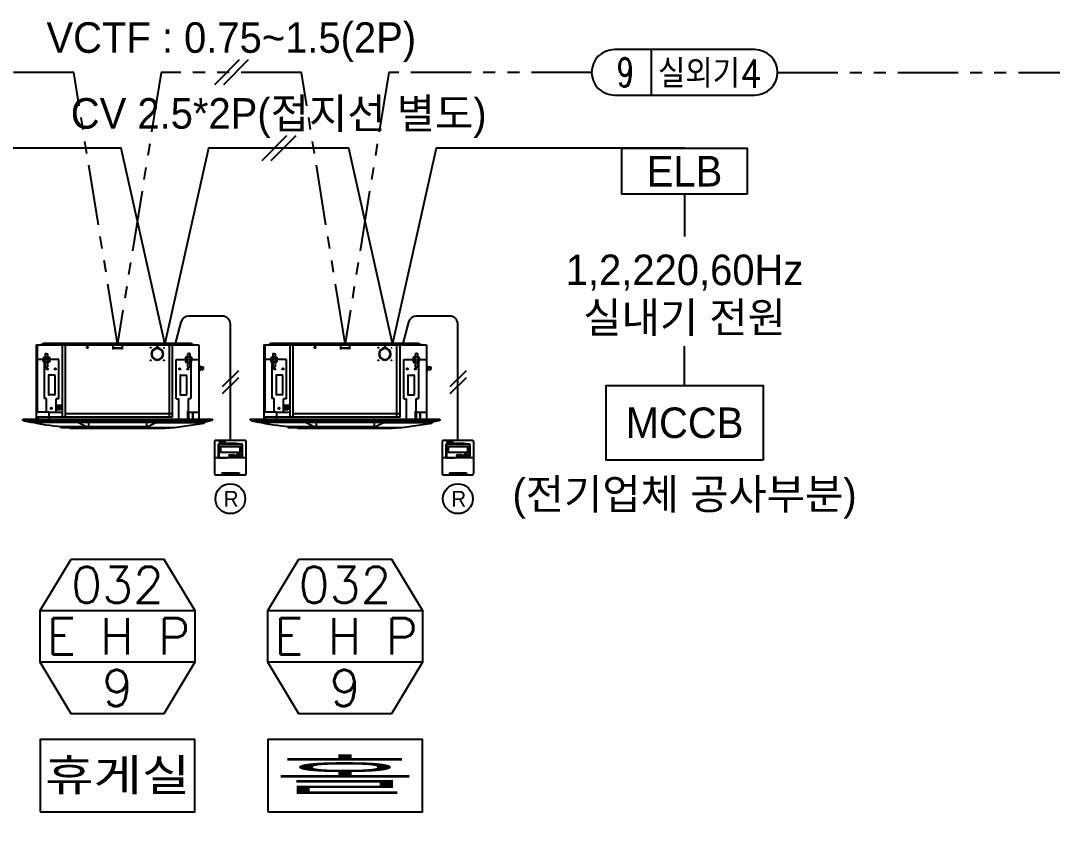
# Model space of a CAD drawing. Header units: millimetres. Extents: x -56261 to 196039, y 9480 to 100001.
# Drawn here: x -1197 to 4243, y 57790 to 62118 of the extents above; entities that cross this region are included whole.
import ezdxf
from ezdxf.enums import TextEntityAlignment as Align
from ezdxf.lldxf.tags import DXFTag

# ---------------------------------------------------------------- set-up
doc = ezdxf.new("R2010")
doc.units = ezdxf.units.MM
doc.linetypes.add('PHANTOM', pattern=[25, 20, -1, 1, -1, 1, -1])
doc.linetypes.add('PHANTOM2', pattern=[31.75, 15.875, -3.175, 3.175, -3.175, 3.175, -3.175])
for name, color, linetype in [('DVM_INDOOR', 7, 'Continuous'), ('DVM_INOUT_MARK', 2, 'Continuous'), ('DVM_INOUT_NAME', 7, 'Continuous'), ('DVM_REPORT', 7, 'Continuous'), ('SS-TEXT', 7, 'Continuous'), ('SS-유선리모컨', 171, 'Continuous'), ('SS-전원선', 30, 'CENTER2'), ('SS-제어선', 61, 'PHANTOM'), ('SS-통신선', 181, 'CENTER2')]:
    doc.layers.add(name, color=color, linetype=linetype)
doc.styles.add('DVM_DEFAULT', font='romans.shx', dxfattribs={"bigfont": 'whgtxt.shx'})
doc.styles.add('삼성전자', font='')
doc.styles.get('삼성전자').set_extended_font_data('Gulim')
tags = doc.linetypes.add('CENTER2', pattern=[28.575, 19.05, -3.175, 3.175, -3.175]).pattern_tags.tags
tags[10:11] = [DXFTag(74, 4), DXFTag(75, 0), DXFTag(340, '0'), DXFTag(46, 1.0), DXFTag(50, 0.0), DXFTag(44, 0.0), DXFTag(45, 0.0)]
tags[8:9] = [DXFTag(74, 4), DXFTag(75, 0), DXFTag(340, '0'), DXFTag(46, 1.0), DXFTag(50, 0.0), DXFTag(44, 0.0), DXFTag(45, 0.0)]
tags[6:7] = [DXFTag(74, 4), DXFTag(75, 0), DXFTag(340, '0'), DXFTag(46, 1.0), DXFTag(50, 0.0), DXFTag(44, 0.0), DXFTag(45, 0.0)]
tags[4:5] = [DXFTag(74, 4), DXFTag(75, 0), DXFTag(340, '0'), DXFTag(46, 1.0), DXFTag(50, 0.0), DXFTag(44, 0.0), DXFTag(45, 0.0)]

# ---------------------------------------------------------------- blocks, each defined once
blk = doc.blocks.new('ID_C_M4_S_F')
at = {"layer": 'DVM_INDOOR', "color": 0}
for p, q in [((-287.5, -4.2), (287.5, -4.2)), ((-287.5, -4.2), (-287.5, -267.9)), ((-284.5, -4.2), (-284.5, -242.2)), ((-261, 0), (-269.9, -4.2)), ((261, 0), (-261, 0)), ((-255.6, -35.6), (-255.6, -47.9)), ((-255.6, -35.6), (-252.4, -35.6)), ((-252.4, -35.6), (-247.6, -36)), ((-247.6, -36), (-247.6, -47.9)), ((-194.6, -259.9), (-194.6, -4.2)), ((-183.6, -259.9), (-183.6, -4.2)), ((-16.1, -4.2), (-16.1, -20.3)), ((16, -16.5), (-16.1, -16.5)), ((16, -17.5), (-16.1, -17.5)), ((-16.1, -20.3), (-13.3, -17.5)), ((16, -20.3), (13.2, -17.5)), ((16, -4.2), (16, -20.3)), ((119.3, -36.5), (121.3, -36.5)), ((140.3, -17.5), (140.3, -15.5)), ((141.3, -17.5), (141.3, -15.5)), ((160.2, -36.5), (162.2, -36.5)), ((183.6, -259.9), (183.6, -4.2)), ((194.6, -259.9), (194.6, -4.2)), ((252.4, -35.6), (247.6, -36)), ((247.6, -36), (247.6, -47.9)), ((255.6, -35.6), (252.4, -35.6)), ((255.6, -35.6), (255.6, -47.9)), ((261, 0), (269.9, -4.2)), ((287.5, -4.2), (287.5, -267.9)), ((-207.7, -55.9), (-283.9, -55.9)), ((-262.1, -47.9), (-241.1, -47.9)), ((-262.1, -47.9), (-262.1, -55.9)), ((-241.1, -57.5), (-262.1, -57.5)), ((-262.1, -65.5), (-262.1, -57.5)), ((-241.1, -65.5), (-262.1, -65.5)), ((-259.7, -65.5), (-259.7, -194.1)), ((-256.8, -47.9), (-256.8, -55.9)), ((-256.8, -65.5), (-256.8, -57.5)), ((-255.6, -65.5), (-255.6, -81.9)), ((-247.6, -65.5), (-247.6, -81.9)), ((-246.4, -47.9), (-246.4, -55.9)), ((-246.4, -57.5), (-246.4, -65.5)), ((-241.1, -47.9), (-241.1, -55.9)), ((-241.1, -57.5), (-241.1, -65.5)), ((-207.7, -195.7), (-207.7, -55.9)), ((119.3, -37.5), (121.3, -37.5)), ((140.3, -58.4), (140.3, -56.4)), ((141.3, -58.4), (141.3, -56.4)), ((160.2, -37.5), (162.2, -37.5)), ((207.7, -55.9), (287.5, -55.9)), ((207.7, -195.7), (207.7, -55.9)), ((262.1, -47.9), (241.1, -47.9)), ((241.1, -47.9), (241.1, -55.9)), ((241.1, -57.5), (241.1, -65.5)), ((241.1, -65.5), (262.1, -65.5)), ((246.4, -47.9), (246.4, -55.9)), ((246.4, -57.5), (246.4, -65.5)), ((247.6, -65.5), (247.6, -81.9)), ((255.6, -65.5), (255.6, -81.9)), ((256.8, -47.9), (256.8, -55.9)), ((256.8, -65.5), (256.8, -57.5)), ((259.7, -65.5), (259.7, -194.1)), ((262.1, -47.9), (262.1, -55.9)), ((262.1, -65.5), (262.1, -57.5)), ((287.5, -76.1), (289.5, -76.1)), ((287.5, -97.7), (289.5, -97.7)), ((289.5, -76.1), (289.5, -97.7)), ((289.5, -81.1), (291.5, -81.1)), ((289.5, -92.7), (291.5, -92.7)), ((291.5, -81.1), (292.5, -82.1)), ((291.5, -81.1), (291.5, -92.7)), ((291.5, -92.7), (292.5, -91.8)), ((292.5, -82.1), (292.5, -91.8)), ((292.5, -83.1), (293.9, -83.1)), ((292.5, -90.8), (293.9, -90.8)), ((293.9, -82.1), (302.8, -82.1)), ((293.9, -82.1), (293.9, -91.8)), ((293.9, -91.8), (302.8, -91.8)), ((294.6, -82.1), (294.6, -91.8)), ((302.8, -82.1), (302.8, -91.8)), ((-244, -112.6), (-244, -180.5)), ((-222.4, -112.1), (-243.5, -112.1)), ((-221.9, -112.6), (-221.9, -180.5)), ((221.9, -112.6), (221.9, -180.5)), ((222.4, -112.1), (243.5, -112.1)), ((244, -112.6), (244, -180.5)), ((-222.4, -181), (-243.5, -181)), ((222.4, -181), (243.5, -181)), ((-251.4, -194.1), (-259.7, -194.1)), ((-251.4, -242.2), (-251.4, -194.1)), ((-207.7, -195.7), (-217.5, -195.7)), ((-217.5, -244.2), (-217.5, -195.7)), ((-198.7, -218.9), (-217.5, -218.9)), ((-198.7, -218.9), (-198.7, -234.9)), ((207.7, -195.7), (217.5, -195.7)), ((217.5, -267.9), (217.5, -195.7)), ((251.4, -242.2), (251.4, -194.1)), ((251.4, -194.1), (259.7, -194.1)), ((-243.1, -242.2), (-287.5, -242.2)), ((-243.1, -242.2), (-243.1, -267.9)), ((-194.6, -244.2), (-243.1, -244.2)), ((-202.7, -222.9), (-217.5, -222.9)), ((-217.5, -222.9), (-202.7, -234.9)), ((-217.5, -234.9), (-202.7, -222.9)), ((-202.7, -234.9), (-217.5, -234.9)), ((-202.7, -234.9), (-202.7, -222.9)), ((194.6, -248.7), (-183.6, -248.7)), ((248, -239.6), (248, -267.9)), ((248, -239.6), (251.4, -239.6)), ((251.4, -239.6), (251.4, -267.9)), ((251.4, -242.2), (287.5, -242.2)), ((266.1, -267.9), (266.1, -242.2)), ((267.1, -267.9), (267.1, -242.2)), ((-335.5, -269.1), (-335.5, -267.9)), ((-335.5, -267.9), (335.5, -267.9)), ((-333.6, -271.6), (-335.5, -269.1)), ((-333.6, -271.6), (-308.7, -277.6)), ((-332.7, -269.9), (-332.7, -267.9)), ((-332.7, -269.9), (-330.8, -272.3)), ((332.7, -271.8), (-332.7, -271.8)), ((-308.7, -276.6), (-308.7, -277.6)), ((-305.1, -277.4), (309.7, -277.4)), ((-282.7, -259.9), (-282.7, -267.9)), ((194.6, -259.9), (-282.7, -259.9)), ((-140.6, -277.4), (-109.7, -293.4)), ((-102.7, -277.4), (-102.7, -290.4)), ((102.7, -277.4), (102.7, -290.4)), ((140.6, -277.4), (109.7, -293.4)), ((307.9, -280.4), (134.7, -280.4)), ((202.2, -297), (306.7, -281.1)), ((308.7, -278.6), (306.7, -281.1)), ((308.7, -277.4), (308.7, -278.6)), ((333.6, -271.6), (309.7, -277.4)), ((335.5, -269.1), (333.6, -271.6)), ((335.5, -267.9), (335.5, -269.1)), ((-202.2, -293), (-202.2, -297)), ((-202.2, -297), (202.2, -297)), ((-168.2, -299.2), (-202.2, -297)), ((-197.7, -293.4), (109.7, -293.4)), ((-168.2, -299.2), (168.2, -299.2)), ((-109.7, -293.4), (-109.7, -295.5)), ((109.7, -293.4), (109.7, -295.5)), ((168.2, -299.2), (202.2, -297))]:
    blk.add_line(p, q, dxfattribs=at)
for centre, radius in [((-106.5, -13.2), 2.5), ((117.3, -14.4), 0.564), ((140.8, -9.8), 0.564), ((164.2, -15), 0.564), ((117.3, -59), 0.564), ((164.2, -59), 0.564), ((-248.8, -89.6), 2.5), ((-220.1, -89.6), 2.5), ((220.1, -89.6), 2.5), ((248.8, -89.6), 2.5), ((-234.4, -229), 2.5)]:
    blk.add_circle(centre, radius, dxfattribs=at)
for centre, radius, start, end in [((140.8, -37), 21.4, 91.3361, 178.6639), ((140.8, -37), 19.4, 91.4735, 178.5265), ((140.8, -37), 21.4, 1.3361, 88.6639), ((140.8, -37), 19.4, 1.4735, 88.5265), ((140.8, -37), 21.4, 181.3361, 268.6639), ((140.8, -37), 19.4, 181.4735, 268.5265), ((140.8, -37), 21.4, 271.3361, 358.6639), ((140.8, -37), 19.4, 271.4735, 358.5265), ((-251.6, -78.8), 5.1, 218.3262, 321.6738), ((251.6, -78.8), 5.1, 218.3262, 321.6738), ((-243.5, -112.6), 0.5, 90, 180), ((-222.4, -112.6), 0.5, 0, 90), ((222.4, -112.6), 0.5, 90, 180), ((243.5, -112.6), 0.5, 0, 90), ((-243.5, -180.5), 0.5, 180, 270), ((-222.4, -180.5), 0.5, 270, 0), ((222.4, -180.5), 0.5, 180, 270), ((243.5, -180.5), 0.5, 270, 0), ((-134.2, 500.1), 796, 257.3418, 265.4304), ((-105.7, -290.4), 3, 270, 0), ((105.7, -290.4), 3, 180, 270), ((-111.2, -295.5), 1.5, 270, 0), ((111.2, -295.5), 1.5, 180, 270)]:
    blk.add_arc(centre, radius, start, end, dxfattribs=at)
blk = doc.blocks.new('A$C22D56F7C')
at = {"layer": 'SS-유선리모컨'}
h = blk.add_hatch(color=256, dxfattribs=at)
h.paths.add_polyline_path([(584, 134), (582, 135), (578, 124), (575, 135), (573, 134), (578, 119)])
h.paths.add_polyline_path([(607, 135), (601, 120), (603, 119), (607, 129), (610, 119), (612, 120)])
h.paths.add_polyline_path([(652, 133, 1), (662, 133, 1)])
h.paths.add_polyline_path([(654, 132), (657, 132), (657, 134), (654, 134, -5.760339)], flags=16)
h.paths.add_polyline_path([(673, 129), (672, 127, -3.320634), (666, 127), (665, 129, 3.320634)])
for p, q in [((575, 135), (573, 134)), ((578, 119), (573, 134)), ((578, 124), (575, 135)), ((578, 124), (582, 135)), ((578, 119), (584, 134)), ((582, 135), (584, 134)), ((607, 135), (601, 120)), ((603, 119), (601, 120)), ((607, 129), (603, 119)), ((607, 135), (612, 120)), ((607, 129), (610, 119)), ((610, 119), (612, 120)), ((657, 134), (654, 134)), ((657, 132), (654, 132)), ((657, 134), (657, 132)), ((666, 127), (665, 129)), ((672, 127), (673, 129)), ((413, 105), (745, 105)), ((489, -54), (670, -54)), ((489, -54), (489, -76)), ((670, -54), (670, -76))]:
    blk.add_line(p, q, dxfattribs=at)
for points in [[(428, -76), (730, -76, 0.414214), (745, -61), (745, 271, 0.414214), (730, 286), (428, 286, 0.414214), (413, 271), (413, -61, 0.414214)], [(482, 223), (677, 223, -0.414214), (680, 220), (680, 160, -0.414214), (677, 157), (482, 157, -0.414214), (479, 160), (479, 220, -0.414214)]]:
    blk.add_lwpolyline(points, format="xyb", close=True, dxfattribs=at)
for points in [[(706, 105), (706, 238, 0.414214), (697, 247), (461, 247, 0.414214), (452, 238), (452, 105)], [(700, 105), (700, 235, 0.414214), (694, 241), (465, 241, 0.414214), (458, 235), (458, 105)]]:
    blk.add_lwpolyline(points, format="xyb", dxfattribs=at)
blk.add_lwpolyline([(458, 105), (535, 105), (535, 99), (458, 99)], close=True, dxfattribs=at)
for centre, radius in [((462, 284), 1.99), ((463, 280), 1.99), ((464, 275), 1.99), ((466, 271), 1.99), ((469, 267), 1.99), ((472, 263), 1.99), ((473, 284), 1.99), ((474, 279), 1.99), ((476, 260), 1.99), ((477, 275), 1.99), ((480, 272), 1.99), ((480, 258), 1.99), ((484, 269), 1.99), ((485, 284), 1.99), ((485, 256), 1.99), ((486, 280), 1.99), ((488, 267), 1.99), ((490, 278), 1.99), ((490, 256), 1.99), ((493, 266), 1.99), ((494, 256), 1.99), ((495, 278), 1.99), ((498, 281), 1.99), ((498, 267), 1.99), ((500, 257), 1.99), ((501, 284), 1.99), ((502, 269), 1.99), ((504, 259), 1.99), ((506, 271), 1.99), ((509, 275), 1.99), ((509, 261), 1.99), ((511, 279), 1.99), ((512, 284), 1.99), ((513, 264), 1.99), ((517, 267), 1.99), ((519, 271), 1.99), ((521, 275), 1.99), ((523, 284), 1.99), ((523, 280), 1.99), ((578, 127), 11.5), ((607, 127), 11.5), ((634, 127), 3.99), ((664, 127), 17.7), ((657, 133), 5.24)]:
    blk.add_circle(centre, radius, dxfattribs=at)
at = {"layer": 'SS-유선리모컨', "color": 6}
blk.add_circle((579, -327), 157, dxfattribs=at)
at = {"layer": 'SS-유선리모컨'}
for centre, radius, start, end in [((579, -777), 1030, 83.3258, 96.5582), ((657, 133), 3.13, 199.6969, 160.3031), ((669, 122), 7.88, 123.5191, 56.4809), ((669, 122), 5.77, 123.5191, 56.4809)]:
    blk.add_arc(centre, radius, start, end, dxfattribs=at)
at = {"layer": 'SS-통신선', "color": 1, "linetype": 'ByBlock'}
for p, q in [((664, 1017), (494, 847)), ((664, 944), (494, 774))]:
    blk.add_line(p, q, dxfattribs=at)
at = {"layer": 'SS-통신선', "ltscale": 20}
blk.add_lwpolyline([(579, 286), (579, 1505, 0.414214), (494, 1591), (143, 1591, 0.339454), (60, 1527), (0, 1302)], format="xyb", dxfattribs=at)
at = {"layer": 'SS-유선리모컨', "color": 6, "linetype": 'ByBlock', "style": '삼성전자'}
blk.add_text('R', height=165, dxfattribs=at).set_placement((587, -327), align=Align.MIDDLE_CENTER)

msp = doc.modelspace()

# ---------------------------------------------------------------- linework, layer by layer
at = {"layer": 'DVM_INOUT_MARK', "color": 2}
for p, q in [((-1093.9, 59007), (-278.4, 59007)), ((106.1, 59007), (921.6, 59007)), ((-278.4, 58735.2), (-1093.9, 58735.2)), ((921.6, 58735.2), (106.1, 58735.2))]:
    msp.add_line(p, q, dxfattribs=at)
for points in [[(-930.8, 59278.9), (-441.5, 59278.9), (-278.4, 59007), (-278.4, 58735.2), (-441.5, 58463.4), (-930.8, 58463.4), (-1093.9, 58735.2), (-1093.9, 59007), (-930.8, 59278.9)], [(269.2, 59278.9), (758.5, 59278.9), (921.6, 59007), (921.6, 58735.2), (758.5, 58463.4), (269.2, 58463.4), (106.1, 58735.2), (106.1, 59007), (269.2, 59278.9)]]:
    msp.add_lwpolyline(points, dxfattribs=at)
at = {"layer": 'DVM_INOUT_NAME'}
for points in [[(-1093.9, 57946.9), (-278.4, 57946.9), (-278.4, 58327.5), (-1093.9, 58327.5)], [(106.1, 57946.9), (921.6, 57946.9), (921.6, 58327.5), (106.1, 58327.5)]]:
    msp.add_lwpolyline(points, close=True, dxfattribs=at)
at = {"layer": 'DVM_REPORT', "color": 4}
msp.add_line((2127.2, 61964.9), (2127.2, 61724.9), dxfattribs=at)
msp.add_lwpolyline([(2673.8, 61964.9), (1933.8, 61964.9, 1), (1933.8, 61724.9), (2673.8, 61724.9, 1)], format="xyb", close=True, dxfattribs=at)
at = {"layer": 'SS-전원선', "color": 1, "linetype": 'ByBlock'}
for p, q in [((205.5, 61510.5), (74.4, 61379.3)), ((253.2, 61510.5), (122.1, 61379.3))]:
    msp.add_line(p, q, dxfattribs=at)
at = {"layer": 'SS-전원선', "ltscale": 20}
for points in [[(2303.8, 61444.9), (994.3, 61444.9), (763.8, 60414.9), (533.3, 61444.9), (-205.7, 61444.9), (-436.2, 60414.9), (-666.7, 61444.9), (-1405.7, 61444.9), (-1636.2, 60414.9), (-1866.7, 61444.9), (-2605.7, 61444.9), (-2836.2, 60414.9), (-3066.7, 61444.9), (-3805.7, 61444.9), (-4036.2, 60414.9), (-4266.7, 61444.9), (-5005.7, 61444.9), (-5236.2, 60414.9), (-5466.7, 61444.9), (-6205.7, 61444.9), (-6436.2, 60414.9), (-6666.7, 61444.9), (-7405.7, 61444.9), (-7636.2, 60414.9)], [(2303.8, 61202.3), (2303.8, 60979.1)], [(2303.8, 60193.9), (2303.8, 60400.9)]]:
    msp.add_lwpolyline(points, dxfattribs=at)
at = {"layer": 'SS-전원선', "linetype": 'ByBlock', "ltscale": 20}
for points in [[(2634.6, 61202.3), (1973.1, 61202.3), (1973.1, 61444.9), (2634.6, 61444.9)], [(2717.6, 59801), (1890, 59801), (1890, 60193.9), (2717.6, 60193.9)]]:
    msp.add_lwpolyline(points, close=True, dxfattribs=at)
at = {"layer": 'SS-제어선', "color": 1, "linetype": 'ByBlock'}
for p, q in [((-44.5, 61910.5), (-175.6, 61779.3)), ((3.2, 61910.5), (-127.9, 61779.3))]:
    msp.add_line(p, q, dxfattribs=at)
at = {"layer": 'SS-제어선', "linetype": 'PHANTOM2', "ltscale": 20}
for points in [[(1813.8, 61844.9), (744.3, 61844.9), (513.8, 60414.9), (283.3, 61844.9), (-455.7, 61844.9), (-686.2, 60414.9), (-916.7, 61844.9), (-1655.7, 61844.9), (-1886.2, 60414.9), (-2116.7, 61844.9), (-2855.7, 61844.9), (-3086.2, 60414.9), (-3316.7, 61844.9), (-4055.7, 61844.9), (-4286.2, 60414.9), (-4516.7, 61844.9), (-5255.7, 61844.9), (-5486.2, 60414.9), (-5716.7, 61844.9), (-6455.7, 61844.9), (-6686.2, 60414.9), (-6916.7, 61844.9), (-7655.7, 61844.9), (-7886.2, 60414.9)], [(2793.8, 61844.9), (5295.8, 61844.9), (5295.8, 54402.7), (6274.6, 54402.7)]]:
    msp.add_lwpolyline(points, dxfattribs=at)

# ---------------------------------------------------------------- block references
at = {"layer": 'DVM_REPORT', "color": 4, "xscale": 1.490312965722802, "yscale": 1.490312965722802, "zscale": 1.490312965722802}
for p in [(-686.2, 60414.9), (513.8, 60414.9)]:
    msp.add_blockref('ID_C_M4_S_F', p, dxfattribs=at)
at = {"layer": 'SS-통신선', "xscale": 0.5019428514109086, "yscale": 0.5019428514109086, "zscale": 0.5019428514109086}
for p in [(-381.9, 59761.2), (818.1, 59761.2)]:
    msp.add_blockref('A$C22D56F7C', p, dxfattribs=at)

# ---------------------------------------------------------------- texts
at = {"layer": 'DVM_INOUT_MARK', "color": 2, "style": 'DVM_DEFAULT'}
for s, height, p in [('032', 190.29, (-686.2, 59143)), ('032', 190.29, (513.8, 59143)), ('9', 190.3, (-686.2, 58599.3)), ('9', 190.3, (513.8, 58599.3))]:
    msp.add_text(s, height=height, dxfattribs=at).set_placement(p, align=Align.MIDDLE_CENTER)
at = {"layer": 'DVM_INOUT_MARK', "color": 2, "style": 'DVM_DEFAULT', "width": 0.967867}
for p, p2 in [((-1059.2, 58776.1), (-303.8, 58776.1)), ((140.8, 58776.1), (896.2, 58776.1))]:
    msp.add_text('E H P', height=190.29, dxfattribs=at).set_placement(p, p2, align=Align.FIT)
at = {"layer": 'DVM_INOUT_NAME', "style": 'DVM_DEFAULT'}
for s, height, width, p, p2 in [('휴게실', 190.29, 1.149323, (-1068, 58038), (-302.6, 58038)), ('홀', 190.3, 4.02263, (132, 58038), (897.4, 58038))]:
    msp.add_text(s, height=height, dxfattribs=dict(at, width=width)).set_placement(p, p2, align=Align.FIT)
at = {"layer": 'DVM_REPORT', "color": 2, "style": 'DVM_DEFAULT', "width": 0.7}
msp.add_text('9', height=150, dxfattribs=at).set_placement((1991.4, 61844.9), align=Align.MIDDLE_CENTER)
at = {"layer": 'DVM_REPORT', "color": 2, "style": 'DVM_DEFAULT', "width": 0.77309}
msp.add_text('실외기4', height=150, dxfattribs=at).set_placement((2164, 61763.4), (2712.8, 61763.4), align=Align.FIT)
at = {"layer": 'SS-TEXT', "color": 1, "style": '삼성전자'}
for s, p in [('ELB', (2303.8, 61323.6)), ('1,2,220,60Hz', (2303.8, 60789.8)), ('실내기 전원', (2303.8, 60554.6))]:
    msp.add_text(s, height=161, dxfattribs=at).set_placement(p, align=Align.MIDDLE)
at = {"layer": 'SS-TEXT', "style": '삼성전자'}
msp.add_text('MCCB', height=161, dxfattribs=at).set_placement((2303.8, 59997.5), align=Align.MIDDLE)
at = {"layer": 'SS-전원선', "color": 2, "style": '삼성전자'}
for s, p in [('CV 2.5*2P(접지선 별도)', (163.8, 61628.5)), ('(전기업체 공사부분)', (2303.8, 59621.6))]:
    msp.add_text(s, height=161, dxfattribs=at).set_placement(p, align=Align.MIDDLE_CENTER)
at = {"layer": 'SS-제어선', "color": 2, "style": '삼성전자'}
msp.add_text('VCTF : 0.75~1.5(2P)', height=161, dxfattribs=at).set_placement((-86.2, 62028.5), align=Align.MIDDLE_CENTER)

doc.saveas('drawing.dxf')
